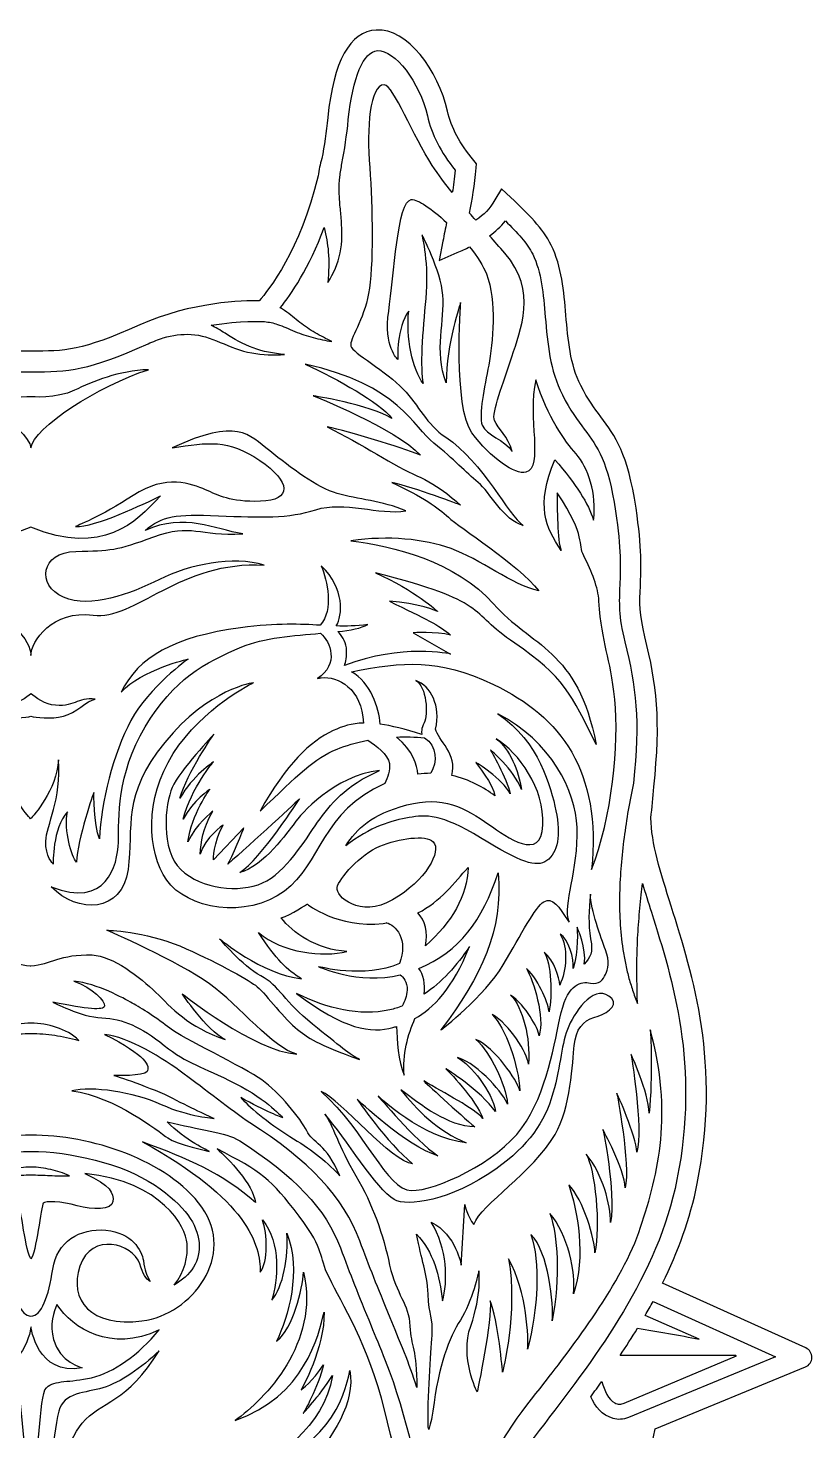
# Model space of a CAD drawing. Extents: x 5 to 105, y 2 to 136.
# Drawn here: x 54.8 to 104.8, y 47 to 136.4 of the extents above; entities that cross this region are included whole.
import ezdxf

# ---------------------------------------------------------------- set-up
doc = ezdxf.new("R2010")
doc.units = 0
doc.layers.get('0').update_dxf_attribs({"linetype": 'CONTINUOUS'})

msp = doc.modelspace()

# ---------------------------------------------------------------- linework, layer by layer
at = {"color": 7}
for points in [[(83.39228, 127.490605), (83.41758, 127.764435), (83.24036, 127.975005)], [(85.59459, 125.604905), (84.99818, 126.164075), (84.57943, 125.461925)], [(81.26296, 122.823955), (81.02322, 121.587005), (82.17523, 122.097125)], [(69.78857, 117.708685), (69.88567, 117.703685)], [(79.36762, 97.871535), (81.75986, 96.514345)], [(68.579263, 85.437345), (66.646293, 83.408365)], [(77.66068, 79.378495), (77.66023, 79.378055)], [(54.96561, 76.653365), (54.96561, 76.650365)], [(55.00661, 76.650365), (55.00661, 76.653365)], [(93.66579, 74.251245), (93.65879, 74.700655), (93.64159, 75.143175), (93.62779, 76.021945)], [(68.95381, 66.638425), (68.95281, 66.636425)], [(82.43732, 57.574495), (82.65417, 61.440425)], [(104.39947, 52.293665), (95.26929, 56.429095)], [(94.66212, 55.259375), (102.4692, 51.723205), (93.08643, 47.861235)], [(97.59439, 52.849935), (94.16231, 54.369835)], [(104.39984, 52.293655), (104.39947, 52.293665)], [(92.83084, 48.778835), (99.98155, 51.792765), (99.94805, 51.807565), (92.56015, 51.819665)], [(94.79468, 47.141125), (104.37846, 51.085725)]]:
    msp.add_lwpolyline(points, dxfattribs=at)
for points in [[(55.007073, 109.647355), (55.007073, 109.647355)], [(56.323133, 93.278835), (56.323133, 93.278835)], [(76.19836, 92.118145), (76.19836, 92.118145)], [(80.0969, 91.176745), (80.0969, 91.176745)], [(68.579263, 85.437345), (68.579263, 85.437345)], [(78.05909, 80.851615), (78.05909, 80.851615)], [(79.67022, 80.014565), (79.67022, 80.014565)], [(56.405693, 74.333075), (56.405693, 74.333075)], [(55.007073, 65.860925), (55.007073, 65.860925)], [(82.757703, 65.367395), (82.757703, 65.367395)], [(55.007073, 63.818185), (55.007073, 63.818185)], [(69.627773, 57.121375), (69.627773, 57.121375)], [(64.137253, 56.298835), (64.137253, 56.298835)], [(63.170853, 52.110765), (63.170853, 52.110765)]]:
    msp.add_lwpolyline(points, close=True, dxfattribs=at)
for points in [[(77.01239, 136.283995), (75.32844, 136.180505), (74.29114, 134.302275), (73.92937, 130.701505)], [(81.55939, 131.110225), (80.97015, 133.707805), (78.9998, 136.407975), (77.01239, 136.283995)], [(77.09258, 134.970425), (78.19194, 135.036225), (79.79364, 132.942485), (80.27506, 130.819295)], [(75.23798, 130.569985), (75.50941, 133.270755), (76.20274, 134.915835), (77.09258, 134.970425)], [(77.53047, 132.788155), (76.58829, 132.799255), (76.40628, 130.018885), (76.59831, 127.523905)], [(80.58762, 127.654165), (79.37445, 129.484385), (78.11312, 132.781275), (77.53047, 132.788155)], [(73.92937, 130.701505), (73.83577, 129.770535), (73.70475, 128.899845), (73.54696, 128.085675)], [(74.82925, 127.783525), (74.9975, 128.650785), (75.13808, 129.576815), (75.23798, 130.569985)], [(80.27506, 130.819295), (80.54365, 129.634985), (81.12661, 128.495695), (82.05488, 127.343545)], [(83.24036, 127.975005), (82.33437, 129.051035), (81.80047, 130.047355), (81.55939, 131.110225)], [(73.54696, 128.085675), (73.43151, 127.731385), (73.35255, 127.360495), (73.31008, 126.985425)], [(73.31008, 126.985425), (72.18051, 122.242365), (70.1602, 119.711185), (69.55257, 119.032965)], [(74.69935, 126.918815), (74.71865, 127.063585), (74.72655, 127.209695), (74.75345, 127.354165)], [(74.75345, 127.354165), (74.78395, 127.495935), (74.80755, 127.639055), (74.82925, 127.783525)], [(76.59831, 127.523905), (76.79018, 125.028915), (76.84776, 121.162985), (76.53121, 119.490395)], [(81.86555, 125.919805), (81.4115, 126.482865), (80.99335, 127.042195), (80.58762, 127.654165)], [(82.05488, 127.343545), (82.00108, 126.819065), (81.93748, 126.359335), (81.86555, 125.919805)], [(82.96681, 124.614865), (83.14283, 125.506495), (83.28625, 126.346685), (83.39228, 127.490605)], [(74.65555, 126.037205), (74.64955, 126.335555), (74.66975, 126.628385), (74.69935, 126.918815)], [(74.70675, 125.119995), (74.68295, 125.433005), (74.66425, 125.739295), (74.65555, 126.037205)], [(77.81173, 118.366835), (78.14075, 120.642575), (78.36702, 125.392665), (79.25118, 125.474915)], [(79.25118, 125.474915), (79.6596, 125.512915), (80.57262, 124.879105), (81.50164, 124.014385)], [(84.57943, 125.461925), (84.23337, 124.881665), (83.90166, 124.515565), (83.36043, 124.165605)], [(88.17048, 122.577665), (87.65304, 123.629165), (86.69784, 124.570745), (85.59459, 125.604905)], [(74.79335, 124.146705), (74.76435, 124.480655), (74.73955, 124.804595), (74.70675, 125.119995)], [(83.36043, 124.165605), (83.22568, 124.318605), (83.09452, 124.468305), (82.96681, 124.614865)], [(70.89769, 118.579465), (71.58922, 119.433415), (72.73255, 121.096585), (73.69657, 123.694015)], [(73.69657, 123.694015), (73.81546, 123.170875), (73.91925, 122.664345), (73.96157, 122.138815)], [(74.71425, 122.084975), (74.85259, 122.767835), (74.84885, 123.480455), (74.79335, 124.146705)], [(81.50164, 124.014385), (81.42674, 123.648585), (81.34715, 123.259145), (81.26296, 122.823955)], [(84.23845, 123.171815), (84.62444, 123.440405), (84.95062, 123.739065), (85.25032, 124.116985)], [(85.25032, 124.116985), (86.01469, 123.377595), (86.64909, 122.687705), (86.98902, 121.997075)], [(81.26639, 119.388135), (81.12253, 120.971445), (79.92984, 123.233425), (79.92984, 123.233425)], [(79.92984, 123.233425), (79.92984, 123.233425), (80.38224, 121.300465), (80.1766, 119.182495)], [(85.21458, 122.061235), (84.86836, 122.458445), (84.54518, 122.824845), (84.23845, 123.171815)], [(89.10728, 118.102005), (88.97702, 119.631025), (88.84243, 121.212245), (88.17048, 122.577665)], [(73.96157, 122.138815), (74.01747, 121.522215), (73.98877, 120.883775), (73.93897, 120.203155)], [(73.93897, 120.203155), (74.30208, 120.763535), (74.58219, 121.400475), (74.71425, 122.084975)], [(82.17523, 122.097125), (82.45967, 122.223045), (82.72094, 122.341495), (82.96307, 122.456945)], [(82.96307, 122.456945), (83.45674, 121.848425), (83.855, 121.243485), (84.04254, 120.745325)], [(85.66698, 115.460435), (86.20163, 117.146635), (87.31205, 119.655385), (85.21458, 122.061235)], [(86.98902, 121.997075), (87.55149, 120.854045), (87.66993, 119.463355), (87.79511, 117.990865)], [(84.04254, 120.745325), (84.70057, 118.997355), (84.4538, 116.324105), (84.1864, 114.925785)], [(69.55257, 119.032965), (68.53995, 119.048165), (65.25966, 118.968765), (61.93691, 117.486595)], [(76.53121, 119.490395), (76.21461, 117.817945), (75.30981, 116.556625), (75.39206, 116.145355)], [(80.1766, 119.182495), (79.97097, 117.064385), (79.78597, 114.699665), (80.0121, 113.753745)], [(81.47203, 113.794875), (80.69062, 115.851215), (81.41043, 117.804825), (81.26639, 119.388135)], [(82.39656, 118.915245), (82.39656, 118.915245), (81.49252, 116.303765), (81.47203, 113.794875)], [(83.11711, 110.607605), (81.92442, 112.211555), (82.39656, 118.915245), (82.39656, 118.915245)], [(71.17646, 118.404345), (71.08626, 118.466145), (70.99295, 118.524285), (70.89769, 118.579465)], [(72.15094, 117.646115), (71.84137, 117.881805), (71.55034, 118.152345), (71.17646, 118.404345)], [(78.38751, 115.296075), (78.38751, 115.296075), (77.48272, 116.091245), (77.81173, 118.366835)], [(79.08667, 118.366835), (78.30525, 117.352425), (78.38751, 115.296075), (78.38751, 115.296075)], [(80.0121, 113.753745), (79.33343, 114.596765), (78.90167, 116.769765), (79.08667, 118.366835)], [(90.05888, 113.619015), (89.37423, 114.968875), (89.23844, 116.561615), (89.10728, 118.102005)], [(54.98691, 115.816395), (52.78579, 115.816545), (51.7811, 115.816695), (48.03705, 117.486595)], [(61.93691, 117.486595), (58.19256, 115.816695), (57.18802, 115.816545), (54.98691, 115.816395)], [(66.48959, 117.463575), (68.38442, 117.778085), (69.76629, 117.709585), (69.78857, 117.708685)], [(66.92374, 117.235655), (66.77972, 117.311055), (66.63929, 117.392685), (66.48959, 117.463575)], [(67.37644, 116.961525), (67.23092, 117.053225), (67.07479, 117.144125), (66.92374, 117.235655)], [(69.88567, 117.703685), (70.17655, 117.669585), (70.45487, 117.616485), (70.72944, 117.524375)], [(70.72944, 117.524375), (71.06953, 117.415205), (71.43818, 117.229305), (71.82581, 117.074075)], [(73.12961, 116.989575), (72.78579, 117.190425), (72.45842, 117.406825), (72.15094, 117.646115)], [(87.79511, 117.990865), (87.93689, 116.324995), (88.08375, 114.602605), (88.8843, 113.024225)], [(47.50032, 116.284205), (51.34695, 114.568535), (52.50658, 114.500035), (54.98631, 114.499895)], [(54.98631, 114.499895), (57.46604, 114.500035), (58.62552, 114.568495), (62.47231, 116.284205)], [(62.47231, 116.284205), (62.79594, 116.428515), (63.12002, 116.558035), (63.44201, 116.674985)], [(63.44201, 116.674985), (64.03484, 116.821695), (64.63125, 116.919055), (65.21855, 116.883305)], [(65.21855, 116.883305), (65.83634, 116.851805), (66.44084, 116.653895), (67.07464, 116.376775)], [(67.07464, 116.376775), (67.70695, 116.106535), (68.38263, 115.831655), (69.08059, 115.703335)], [(69.16807, 116.020545), (68.53053, 116.247865), (67.96298, 116.592275), (67.37644, 116.961525)], [(71.82581, 117.074075), (72.21226, 116.916145), (72.60857, 116.789025), (73.00369, 116.685685)], [(73.00369, 116.685685), (73.39836, 116.578905), (73.79677, 116.501285), (74.19263, 116.426365)], [(74.19263, 116.426365), (73.83071, 116.605525), (73.47179, 116.785885), (73.12961, 116.989575)], [(69.08059, 115.703335), (69.77795, 115.568145), (70.481, 115.559915), (71.16969, 115.603285)], [(71.16969, 115.603285), (70.48085, 115.669185), (69.80173, 115.788735), (69.16807, 116.020545)], [(75.39206, 116.145355), (75.47436, 115.734085), (77.69518, 114.500275), (78.73711, 113.403605)], [(84.55655, 111.388875), (84.35092, 111.903035), (85.13233, 113.774235), (85.66698, 115.460435)], [(47.521973, 114.637475), (50.675133, 113.622905), (54.870083, 110.936045), (55.007073, 109.647355)], [(55.007073, 109.647355), (55.144213, 110.936045), (59.339163, 113.622905), (62.492173, 114.637475)], [(62.492173, 114.637475), (60.627703, 114.582575), (58.927893, 113.869815), (57.776343, 113.321405)], [(80.69056, 109.948945), (79.41563, 110.956475), (78.43516, 113.696875), (72.48581, 114.987065)], [(72.48581, 114.987065), (74.60377, 114.000025), (77.17428, 112.581215), (78.01731, 111.532405)], [(84.1864, 114.925785), (83.91916, 113.527475), (83.52838, 111.759015), (83.77514, 111.100975)], [(87.18882, 113.980015), (86.63353, 111.594655), (87.70568, 108.423545), (86.55128, 108.098865)], [(89.75933, 109.270905), (89.01905, 110.114085), (87.97023, 111.574015), (87.18882, 113.980015)], [(91.33232, 111.628775), (90.9227, 112.180625), (90.49902, 112.751165), (90.05888, 113.619015)], [(55.007073, 112.910135), (55.007073, 112.910135), (53.389363, 112.772995), (52.237813, 113.321405)], [(57.776343, 113.321405), (56.624783, 112.772995), (55.007073, 112.910135), (55.007073, 112.910135)], [(78.01731, 111.532405), (76.57787, 112.416705), (72.99983, 112.971845), (72.99983, 112.971845)], [(72.99983, 112.971845), (72.99983, 112.971845), (78.24358, 110.895015), (79.84739, 109.188165)], [(78.73711, 113.403605), (79.77904, 112.306935), (80.18298, 111.178415), (81.45148, 110.332845)], [(88.8843, 113.024225), (89.37498, 112.056915), (89.85295, 111.412945), (90.27484, 110.844795)], [(70.223893, 109.455325), (68.866703, 110.524625), (68.198353, 111.597365), (64.003403, 109.647205)], [(79.84739, 109.188165), (78.47644, 109.702325), (75.35079, 110.702985), (73.88398, 110.990875)], [(73.88398, 110.990875), (76.06371, 109.935335), (78.25719, 108.441005), (79.61438, 107.878985)], [(83.77514, 111.100975), (84.0219, 110.442945), (85.21458, 110.196185), (85.68761, 109.414775)], [(85.68761, 109.414775), (85.44085, 110.401825), (84.76218, 110.874705), (84.55655, 111.388875)], [(93.57741, 105.810435), (93.05203, 109.312655), (92.25506, 110.385995), (91.33232, 111.628775)], [(64.003403, 109.647205), (66.337323, 110.010465), (67.550643, 110.226425), (69.586343, 108.858915)], [(81.45148, 110.332845), (83.83685, 108.742655), (85.45456, 105.315365), (86.38672, 104.712215)], [(86.55128, 108.098865), (85.89325, 107.913715), (84.30994, 109.003655), (83.11711, 110.607605)], [(90.27484, 110.844795), (91.12609, 109.698325), (91.79848, 108.792785), (92.27496, 105.615845)], [(74.531903, 106.740955), (73.226153, 107.111095), (71.581083, 108.386025), (70.223893, 109.455325)], [(83.50783, 107.453965), (82.74018, 108.084625), (81.9655, 108.941405), (80.69056, 109.948945)], [(90.86976, 105.055325), (91.09603, 106.700395), (90.49962, 108.427725), (89.75933, 109.270905)], [(69.586343, 108.858915), (71.622063, 107.491405), (71.632373, 106.298725), (69.637743, 106.247425)], [(88.79965, 103.122505), (87.82636, 104.623715), (87.16833, 105.898645), (88.40214, 108.900765)], [(88.40214, 108.900765), (89.77997, 107.317305), (90.54074, 106.104135), (90.86976, 105.055325)], [(66.131633, 106.987715), (65.257653, 107.357855), (63.592083, 107.995395), (61.525423, 106.627885)], [(82.38364, 106.014515), (82.38364, 106.014515), (79.44988, 107.124945), (78.01043, 107.453965)], [(78.01043, 107.453965), (79.98452, 106.521805), (80.95781, 105.863765), (81.61584, 105.233105)], [(79.61438, 107.878985), (80.97157, 107.316965), (82.38364, 106.014515), (82.38364, 106.014515)], [(86.38672, 104.712215), (85.12554, 105.013865), (84.27549, 106.823445), (83.50783, 107.453965)], [(55.006723, 104.592175), (50.379873, 102.751785), (48.374973, 104.869745), (46.750533, 106.586755)], [(63.262923, 106.586755), (61.638483, 104.869745), (59.633433, 102.751635), (55.006723, 104.592175)], [(61.525423, 106.627885), (59.458753, 105.260385), (57.844483, 104.643475), (57.844483, 104.643475)], [(57.844483, 104.643475), (59.057803, 104.561175), (62.265703, 106.113725), (63.262923, 106.586755)], [(69.637743, 106.247425), (67.643163, 106.196025), (67.005623, 106.617565), (66.131633, 106.987715)], [(78.911843, 105.640845), (77.390143, 106.288555), (75.837643, 106.370805), (74.531903, 106.740955)], [(90.24702, 102.763875), (89.81421, 103.588655), (90.47225, 103.862785), (88.55289, 106.796565)], [(88.55289, 106.796565), (88.55289, 105.864405), (88.55289, 103.725805), (88.79965, 103.122505)], [(68.517053, 104.170405), (66.666333, 104.468615), (64.836113, 105.525205), (62.286243, 104.395485)], [(66.954223, 105.332285), (69.699413, 105.208895), (71.406253, 105.147285), (73.174713, 105.712745)], [(73.174713, 105.712745), (74.943173, 106.278205), (77.225783, 105.363235), (78.911843, 105.640845)], [(92.27496, 105.615845), (92.63941, 103.186065), (92.58632, 101.970505), (92.53936, 100.898215)], [(93.85498, 100.840055), (93.90208, 101.915935), (93.96071, 103.254875), (93.57741, 105.810435)], [(62.286243, 104.395485), (63.376183, 105.311795), (64.208893, 105.455665), (66.954223, 105.332285)], [(62.841533, 103.985405), (65.247383, 104.869715), (65.679293, 104.026505), (68.517053, 104.170405)], [(81.61584, 105.233105), (82.27387, 104.602445), (86.08492, 102.230835), (87.37361, 100.544635)], [(57.865173, 103.059985), (60.106663, 103.101085), (60.435683, 103.101085), (62.841533, 103.985405)], [(81.79411, 103.231645), (80.01189, 103.862305), (77.81856, 104.067945), (75.40568, 103.738925)], [(75.40568, 103.738925), (78.05156, 103.409915), (82.10937, 102.422865), (84.49473, 99.708485)], [(57.083763, 100.139965), (55.335793, 100.880255), (55.623683, 103.018855), (57.865173, 103.059985)], [(87.37361, 100.544635), (85.72854, 100.887415), (83.57618, 102.600985), (81.79411, 103.231645)], [(58.975603, 98.988415), (61.566593, 98.618275), (64.609993, 102.525335), (69.874243, 102.175825)], [(69.874243, 102.175825), (67.900143, 102.792735), (65.083023, 102.216925), (63.191033, 101.271035)], [(73.51399, 102.135115), (73.88278, 101.200265), (74.31708, 99.338935), (73.45179, 98.352335)], [(74.47068, 98.305075), (74.87416, 98.984045), (75.02865, 100.670695), (73.51399, 102.135115)], [(91.21253, 99.887235), (91.15483, 100.745075), (90.77135, 101.765165), (90.24702, 102.763875)], [(63.191033, 101.271035), (61.299193, 100.325115), (58.831583, 99.399685), (57.083763, 100.139965)], [(85.85192, 97.199745), (82.7674, 99.297215), (84.28909, 99.831865), (76.9685, 101.682575)], [(76.9685, 101.682575), (79.47724, 100.585915), (80.93044, 99.228725), (80.93044, 99.228725)], [(92.53936, 100.898215), (92.49316, 99.840425), (92.45326, 98.927105), (92.86314, 97.287265)], [(94.14077, 97.605835), (93.77721, 99.059935), (93.80981, 99.806645), (93.85498, 100.840055)], [(51.038103, 98.988415), (53.629103, 99.358555), (55.006923, 97.322845), (55.006923, 96.417905)], [(55.006923, 96.417905), (55.006923, 97.322695), (56.384603, 99.358555), (58.975603, 98.988415)], [(80.93044, 99.228725), (80.93044, 99.228725), (79.64175, 99.777125), (77.85968, 99.886755)], [(77.85968, 99.886755), (80.14903, 98.748955), (81.05382, 98.365055), (81.75986, 97.720785)], [(84.49473, 99.708485), (86.88009, 96.994115), (89.88236, 96.829595), (91.03391, 90.742815)], [(92.22694, 93.622185), (91.93906, 96.418815), (91.40441, 97.035725), (91.21253, 99.887235)], [(73.45179, 98.352335), (72.18643, 98.421735), (70.74863, 98.498445), (68.37314, 98.187085)], [(76.47512, 98.392575), (75.73006, 98.298675), (75.0955, 98.286995), (74.47068, 98.305075)], [(74.57043, 97.944065), (75.37621, 98.037065), (76.05398, 98.163465), (76.47512, 98.392575)], [(68.37314, 98.187085), (64.13706, 97.631935), (61.81347, 96.295245), (60.76465, 94.094875)], [(68.45558, 96.973375), (69.82563, 97.558875), (71.78192, 97.690925), (73.47127, 97.836595)], [(73.47127, 97.836595), (74.10627, 97.287885), (74.66829, 95.868935), (73.26743, 94.958155)], [(75.11076, 96.905125), (75.07616, 97.359315), (74.78249, 97.731105), (74.57043, 97.944065)], [(81.75986, 97.720785), (80.80706, 97.967545), (79.36762, 97.871535), (79.36762, 97.871535)], [(94.70728, 88.042545), (95.17852, 92.307785), (94.88943, 94.610745), (94.14077, 97.605835)], [(62.28654, 91.873635), (64.11661, 94.937515), (66.04958, 95.945205), (68.45558, 96.973375)], [(81.75986, 96.514345), (81.75986, 96.514345), (78.61732, 97.195405), (74.98588, 95.779595)], [(74.98588, 95.779595), (75.07028, 95.991055), (75.15308, 96.348635), (75.11076, 96.905125)], [(91.03391, 90.742815), (89.47109, 93.950715), (88.93644, 95.102275), (85.85192, 97.199745)], [(92.86314, 97.287265), (93.58174, 94.413015), (93.84869, 92.308215), (93.4105, 88.291085)], [(60.76465, 94.094875), (62.06008, 95.513825), (65.02122, 96.192345), (65.02122, 96.192345)], [(65.02122, 96.192345), (65.02122, 96.192345), (62.51248, 94.403255), (61.38156, 92.285295)], [(75.44551, 95.387355), (78.7729, 96.033415), (80.90104, 96.262535), (84.49508, 94.568105)], [(73.26743, 94.958155), (73.34973, 94.973955), (73.42955, 94.989555), (73.51031, 95.005255)], [(73.51031, 95.005255), (74.5639, 95.130135), (76.11027, 94.316575), (76.19836, 92.118145)], [(77.26467, 92.049185), (77.21417, 93.104135), (76.63311, 94.715415), (75.44551, 95.387355)], [(80.80338, 91.737225), (81.13195, 93.204035), (80.51594, 94.475525), (79.53921, 94.828625)], [(79.53921, 94.828625), (80.21788, 94.451605), (80.35143, 92.666095), (80.06354, 92.121125)], [(55.007073, 93.991745), (55.007073, 93.991745), (54.283833, 93.368415), (53.691013, 93.278835)], [(56.323133, 93.278835), (55.730313, 93.368235), (55.007073, 93.991745), (55.007073, 93.991745)], [(69.19602, 94.690905), (69.19602, 94.690905), (66.33777, 94.320765), (63.54099, 90.886585)], [(64.07579, 90.166945), (65.9265, 93.107595), (69.19602, 94.690905), (69.19602, 94.690905)], [(84.49508, 94.568105), (88.81341, 92.532395), (91.37704, 89.029725), (90.74638, 82.778435)], [(59.106303, 93.635215), (57.940843, 93.786115), (57.776343, 93.059435), (56.323133, 93.278835)], [(57.077333, 92.552155), (57.872503, 92.757795), (58.585273, 93.552965), (59.106303, 93.635215)], [(90.74638, 82.778435), (92.03507, 86.041215), (92.51484, 90.825555), (92.22694, 93.622185)], [(52.937113, 92.552155), (53.732293, 92.346525), (54.719333, 92.469855), (55.007223, 92.552155)], [(55.007223, 92.552155), (55.295113, 92.469855), (56.282163, 92.346525), (57.077333, 92.552155)], [(61.38156, 92.285295), (60.25049, 90.167175), (59.4794, 87.092975), (59.36634, 84.738425)], [(76.19836, 92.118155), (75.45479, 92.099155), (74.87318, 91.918955), (74.26839, 91.633755)], [(80.06354, 92.121125), (79.88094, 91.775655), (79.89275, 91.521415), (79.92581, 91.381295)], [(89.81452, 85.465545), (89.72342, 87.794975), (88.16944, 90.962805), (84.76966, 92.703885)], [(84.76966, 92.703885), (87.41554, 90.908065), (88.15583, 88.056545), (88.47109, 86.521085)], [(60.57985, 84.532405), (60.62095, 86.054095), (60.45647, 88.809605), (62.28654, 91.873635)], [(66.673663, 91.414365), (66.673663, 91.414365), (64.480173, 89.083885), (64.014173, 88.014585)], [(64.507693, 87.329035), (64.946333, 88.946745), (66.673663, 91.414365), (66.673663, 91.414365)], [(74.26839, 91.633755), (72.81519, 90.948355), (71.29917, 89.538375), (69.60728, 86.494225)], [(79.92581, 91.381295), (78.83542, 91.733335), (77.97639, 91.947645), (77.26467, 92.049185)], [(78.30421, 91.227845), (78.87954, 91.253145), (79.48059, 91.239545), (80.0969, 91.176745)], [(79.6629, 88.860735), (79.6303, 89.407045), (79.3946, 90.352515), (78.30421, 91.227845)], [(81.82826, 88.772045), (82.24237, 90.143745), (80.91823, 91.035075), (80.80338, 91.737225)], [(63.54099, 90.886585), (60.7442, 87.452415), (61.56689, 85.540085), (61.19675, 82.777705)], [(69.60728, 86.494225), (72.04753, 88.837125), (73.09335, 89.879055), (74.51709, 90.454835)], [(74.51709, 90.454835), (75.05488, 90.672285), (75.72503, 90.873875), (76.4858, 91.018795)], [(76.4858, 91.018795), (76.98546, 90.696505), (77.77614, 90.103985), (77.85989, 89.536425)], [(80.0969, 91.176725), (80.89685, 90.640425), (80.92467, 89.648895), (80.49007, 88.915935)], [(86.28448, 87.885045), (85.74983, 89.211435), (84.30007, 90.393795), (84.30007, 90.393795)], [(84.30007, 90.393795), (84.30007, 90.393795), (85.36937, 88.573895), (85.54419, 87.607485)], [(87.64167, 85.602585), (87.74456, 87.957135), (86.09948, 90.229435), (84.67021, 91.103275)], [(84.67021, 91.103275), (85.54419, 90.476045), (86.08901, 89.057245), (86.28448, 87.885045)], [(54.9861, 86.014255), (54.79662, 86.215995), (53.33294, 87.834155), (53.21749, 89.776395)], [(56.7547, 89.776395), (56.6394, 87.834155), (55.17558, 86.215995), (54.9861, 86.014255)], [(55.95281, 84.594405), (55.99391, 85.581445), (56.98098, 87.267655), (56.7547, 89.776395)], [(63.66451, 82.106065), (62.41007, 83.936135), (62.22507, 87.226285), (64.07579, 90.166945)], [(66.646293, 89.645905), (66.646293, 89.645905), (65.275353, 88.727345), (64.507693, 87.329035)], [(64.713333, 85.985605), (65.247983, 88.041945), (66.646293, 89.645905), (66.646293, 89.645905)], [(77.85989, 89.536425), (77.91959, 89.131595), (77.75102, 88.647195), (77.56138, 88.254315)], [(85.54419, 87.607485), (85.06099, 88.584205), (83.36447, 89.612385), (83.36447, 89.612385)], [(83.36447, 89.612385), (83.36447, 89.612385), (84.51602, 88.152295), (84.58063, 87.477675)], [(77.229673, 89.083885), (74.295903, 88.768625), (72.198433, 86.273495), (71.800923, 85.738845)], [(73.281493, 85.793725), (74.076663, 86.917915), (75.036193, 88.151725), (77.229673, 89.083885)], [(80.49007, 88.915935), (80.22252, 88.915785), (79.94645, 88.897835), (79.6629, 88.860735)], [(84.58063, 87.477675), (83.89014, 87.996915), (82.95963, 88.524685), (81.82826, 88.772045)], [(59.01669, 87.699565), (59.01669, 87.699565), (57.95771, 84.728105), (57.91658, 83.247535)], [(59.36634, 84.738425), (59.01669, 85.632895), (59.01669, 87.699565), (59.01669, 87.699565)], [(64.014173, 88.014585), (63.548013, 86.945275), (63.246523, 84.039025), (64.562583, 82.777705)], [(66.413293, 87.904815), (66.413293, 87.904815), (65.330233, 87.178285), (64.713333, 85.985605)], [(65.014973, 84.543315), (65.234373, 86.281565), (66.413293, 87.904815), (66.413293, 87.904815)], [(77.56138, 88.254315), (73.51943, 86.507845), (73.47322, 83.124365), (71.17025, 81.406905)], [(93.4105, 88.291085), (93.28353, 87.720095), (93.18722, 87.143265), (93.0791, 86.566895)], [(94.52392, 86.069655), (94.60052, 86.722595), (94.66719, 87.379285), (94.70728, 88.042545)], [(72.129933, 87.287905), (72.129933, 87.287905), (69.072783, 84.436385), (67.551083, 83.134085)], [(68.318893, 82.592855), (69.648713, 83.422575), (72.129933, 87.287905), (72.129933, 87.287905)], [(75.07747, 84.286625), (75.79726, 85.417695), (76.68141, 86.281205), (78.96389, 86.898115)], [(78.96389, 86.898115), (81.24635, 87.515015), (82.70644, 86.692475), (84.19733, 85.653985)], [(57.33048, 86.455435), (56.36407, 85.416945), (56.42569, 83.134465), (56.42569, 83.134465)], [(57.91658, 83.247535), (57.59788, 83.597035), (57.10436, 85.252435), (57.33048, 86.455435)], [(66.591563, 86.494075), (66.591563, 86.494075), (65.481133, 85.629065), (65.014973, 84.543315)], [(65.796393, 83.764745), (65.837493, 84.573525), (65.947143, 85.313815), (66.591563, 86.494075)], [(79.1079, 86.096215), (78.01796, 85.911215), (76.61965, 85.520435), (75.07747, 84.286625)], [(83.67299, 84.800635), (81.10249, 86.363465), (80.19784, 86.281205), (79.1079, 86.096215)], [(88.47109, 86.521085), (88.78634, 84.985635), (88.59447, 83.834085), (87.89531, 83.354315)], [(93.0791, 86.566895), (92.9823, 85.986035), (92.89963, 85.401875), (92.81872, 84.816085)], [(95.81441, 80.453655), (95.13918, 82.590915), (94.54456, 84.478705), (94.52392, 86.069655)], [(67.263203, 85.615465), (67.263203, 85.615465), (66.097893, 84.820285), (65.796393, 83.764745)], [(66.646293, 83.408365), (66.646293, 83.408365), (66.618993, 84.491425), (67.263203, 85.615465)], [(67.551083, 83.134085), (67.797853, 83.422125), (68.579263, 85.437345), (68.579263, 85.437345)], [(71.800923, 85.738845), (71.403413, 85.204185), (69.813073, 82.955965), (68.318893, 82.592855)], [(69.771943, 81.927795), (71.252513, 82.585825), (72.486323, 84.669535), (73.281493, 85.793725)], [(77.23655, 84.265145), (78.44973, 84.758675), (80.17706, 85.027275), (80.65009, 84.543315)], [(84.19733, 85.653985), (85.36847, 84.838325), (87.53892, 83.248135), (87.64167, 85.602585)], [(89.30723, 79.433645), (88.89596, 80.605695), (89.92414, 82.662035), (89.81452, 85.465545)], [(56.42569, 83.134465), (56.42569, 83.134465), (55.91168, 83.607355), (55.95281, 84.594405)], [(56.30265, 81.674155), (59.79844, 80.296475), (60.53872, 83.010855), (60.57985, 84.532405)], [(74.52218, 81.633025), (74.62507, 82.188165), (76.02338, 83.771625), (77.23655, 84.265145)], [(80.65009, 84.543315), (81.22273, 83.957525), (80.15642, 82.044295), (78.05909, 80.851615)], [(87.89531, 83.354315), (87.19615, 82.874555), (86.24335, 83.237815), (83.67299, 84.800635)], [(92.81872, 84.816085), (92.65512, 83.644785), (92.56015, 82.457345), (92.52979, 81.264665)], [(61.19675, 82.777705), (60.82661, 80.015315), (57.98885, 79.946825), (56.30265, 81.674155)], [(64.562583, 82.777705), (65.878643, 81.516525), (68.291373, 81.269765), (69.771943, 81.927795)], [(79.67022, 80.014565), (81.12043, 80.763975), (82.00623, 81.956805), (82.87079, 82.908105)], [(79.73737, 76.465785), (82.31775, 77.559305), (83.77798, 79.505885), (84.78327, 82.579635)], [(82.87079, 82.908105), (82.80039, 81.130085), (81.85339, 79.398115), (80.16375, 77.929955)], [(84.78327, 82.579635), (85.11229, 78.919335), (83.7551, 76.040455), (81.14361, 72.565295)], [(71.17025, 81.406905), (68.74377, 79.597315), (64.91896, 80.275835), (63.66451, 82.106065)], [(78.05909, 80.851615), (75.96162, 79.658935), (74.41928, 81.077885), (74.52218, 81.633025)], [(93.90967, 81.174635), (93.93477, 81.413465), (93.96277, 81.652305), (93.99137, 81.891285)], [(93.99137, 81.891285), (94.1662, 81.299505), (94.35867, 80.689185), (94.55817, 80.057765)], [(70.96431, 79.700495), (71.6017, 79.906125), (72.60939, 80.584805), (72.60939, 80.584805)], [(72.60939, 80.584805), (72.60939, 80.584805), (74.56299, 79.001485), (77.46237, 79.350995)], [(85.11229, 76.698635), (86.28433, 78.693365), (87.148, 80.400055), (87.70328, 80.729075)], [(87.70328, 80.729075), (88.25842, 81.058085), (88.62871, 80.441185), (89.30723, 79.433645)], [(90.664573, 81.218015), (90.561683, 80.145125), (90.520553, 79.309125), (90.685173, 78.373525)], [(91.631133, 77.664055), (91.343243, 78.424825), (90.685213, 80.213925), (90.664573, 81.218015)], [(92.52979, 81.264665), (92.50329, 80.072125), (92.55689, 78.871225), (92.73797, 77.689015)], [(93.75219, 79.468535), (93.78609, 80.038185), (93.85553, 80.605735), (93.90967, 81.174635)], [(75.14894, 77.561895), (73.24678, 77.654495), (71.65315, 78.785385), (70.96431, 79.700495)], [(80.16375, 77.929955), (80.33094, 78.754595), (80.11485, 79.575485), (79.67022, 80.014565)], [(94.55817, 80.057765), (95.93181, 75.710435), (97.64105, 70.300075), (96.18695, 63.029425)], [(97.47878, 62.770715), (98.99928, 70.373365), (97.23352, 75.962595), (95.81441, 80.453655)], [(66.37858, 75.505545), (64.44562, 76.903865), (59.8394, 78.919085), (59.8394, 78.919085)], [(59.8394, 78.919085), (59.8394, 78.919085), (62.30702, 78.836785), (64.48674, 77.911405)], [(72.25973, 75.824245), (71.3343, 76.358895), (70.65579, 77.037565), (69.50423, 78.764895)], [(69.50423, 78.764895), (71.08769, 77.448835), (73.58612, 77.181585), (75.14894, 77.561895)], [(77.46237, 79.350995), (77.52967, 79.358995), (77.59517, 79.368795), (77.66068, 79.378495)], [(77.66023, 79.378055), (78.24199, 79.314655), (79.08397, 78.293055), (78.49877, 76.790645)], [(89.822863, 79.103495), (89.822863, 79.103495), (89.924253, 77.499545), (89.574753, 76.471375)], [(90.273903, 76.748945), (90.458903, 77.715345), (89.822863, 79.103495), (89.822863, 79.103495)], [(93.69149, 78.613245), (93.71209, 78.899335), (93.72769, 79.183335), (93.75219, 79.468535)], [(64.48674, 77.911405), (66.66647, 76.985965), (68.77426, 75.803605), (69.31924, 75.402655)], [(69.65842, 76.009245), (68.48623, 76.626145), (67.0263, 78.374115), (67.0263, 78.374115)], [(67.0263, 78.374115), (67.0263, 78.374115), (69.69955, 76.112135), (72.25973, 75.824245)], [(79.48672, 73.286895), (80.62571, 73.931165), (81.9002, 75.183965), (82.95993, 77.870675)], [(82.95993, 77.870675), (82.15429, 76.662145), (81.17337, 75.588955), (80.08134, 74.836255)], [(88.741893, 78.671585), (89.256053, 77.797605), (89.163483, 76.358165), (88.711093, 75.412245)], [(89.574753, 76.471375), (89.615853, 77.108915), (89.297183, 78.332405), (88.741893, 78.671585)], [(90.685173, 78.373525), (90.849683, 77.437925), (90.664573, 77.232295), (90.273903, 76.748945)], [(93.65219, 77.754815), (93.67479, 78.042705), (93.67009, 78.327155), (93.69149, 78.613245)], [(51.05825, 77.335625), (53.13329, 77.417025), (53.67991, 76.727985), (54.96561, 76.653365)], [(55.00661, 76.653365), (56.29217, 76.727865), (56.83893, 77.416985), (58.91397, 77.335625)], [(58.91397, 77.335625), (60.19205, 77.285525), (61.97785, 75.916815), (62.96505, 74.950265)], [(88.711093, 75.412245), (88.700793, 75.926405), (88.351273, 76.975065), (87.713733, 77.520035)], [(87.713733, 77.520035), (88.176443, 76.831195), (88.244643, 74.724295), (88.032423, 73.715715)], [(91.631133, 76.101225), (91.775003, 76.430245), (91.919023, 76.903285), (91.631133, 77.664055)], [(92.73797, 77.689015), (92.78377, 77.393795), (92.84565, 77.100375), (92.89874, 76.807695)], [(93.62779, 76.021945), (93.62579, 76.604755), (93.63279, 77.181275), (93.65219, 77.754815)], [(54.96561, 76.650365), (54.97261, 76.650665), (54.97911, 76.651365), (54.98611, 76.652365)], [(54.98611, 76.652365), (54.99311, 76.652065), (54.99941, 76.651365), (55.00661, 76.650365)], [(72.94857, 72.935045), (71.19044, 74.333355), (70.83046, 75.392335), (69.65842, 76.009245)], [(78.49877, 76.790645), (76.26132, 75.806295), (73.32935, 76.595635), (73.32935, 76.595635)], [(73.32935, 76.595635), (73.32935, 76.595635), (75.88176, 75.425985), (78.55247, 76.065315)], [(78.55247, 76.065315), (78.7243, 75.932515), (79.00307, 75.632965), (78.98407, 75.094575)], [(80.08134, 74.836255), (80.15794, 75.482625), (80.01804, 76.118375), (79.73737, 76.465785)], [(81.14361, 72.565295), (81.14361, 72.565295), (83.94024, 74.703895), (85.11229, 76.698635)], [(88.032423, 73.715715), (88.022123, 74.085855), (87.466963, 75.648685), (86.603303, 76.471215)], [(86.603303, 76.471215), (87.024893, 75.720615), (87.785663, 73.335255), (87.395033, 72.194015)], [(90.664573, 75.546095), (91.240353, 75.422715), (91.487113, 75.772365), (91.631133, 76.101225)], [(92.89874, 76.807695), (92.95944, 76.515775), (93.03154, 76.226085), (93.09719, 75.937005)], [(61.464303, 74.271155), (60.888523, 74.579685), (59.284573, 75.504965), (57.742243, 75.669475)], [(57.742243, 75.669475), (58.934923, 75.237565), (59.757463, 74.394535), (59.695843, 74.086155)], [(71.95136, 71.022715), (70.47079, 71.351725), (68.31155, 74.107235), (66.37858, 75.505545)], [(69.31924, 75.402655), (69.8642, 75.001705), (70.99512, 73.438885), (71.84847, 72.719085)], [(88.813863, 73.674895), (89.266263, 75.546095), (90.088803, 75.669475), (90.664573, 75.546095)], [(92.0335, 74.553045), (91.03958, 75.615465), (89.75776, 73.881255), (89.28488, 72.791465)], [(93.09719, 75.937005), (93.17829, 75.650165), (93.27082, 75.366755), (93.35651, 75.083955)], [(56.405693, 74.333075), (56.405693, 74.333075), (58.174143, 73.387145), (59.531333, 73.325385)], [(59.695843, 74.086155), (59.634043, 73.777775), (58.626543, 73.880675), (56.405693, 74.333075)], [(63.849663, 72.667205), (63.109383, 73.263615), (62.040083, 73.962775), (61.464303, 74.271155)], [(62.96505, 74.950265), (63.95209, 73.983855), (65.02139, 72.750045), (67.38627, 71.947995)], [(67.38627, 71.947995), (66.15246, 72.564895), (64.65125, 74.868005), (64.65125, 74.868005)], [(64.65125, 74.868005), (64.65125, 74.868005), (69.23698, 71.187225), (71.95136, 71.022715)], [(77.88756, 73.840125), (75.91346, 73.401495), (73.93264, 73.922425), (71.93791, 74.882055)], [(71.93791, 74.882055), (74.95393, 72.571915), (76.70863, 72.332185), (78.07958, 72.716085)], [(78.98407, 75.094575), (78.97117, 74.732055), (78.82555, 74.367595), (78.67405, 74.081355)], [(87.395033, 72.194015), (87.333433, 72.708185), (86.551853, 74.075535), (85.585443, 74.785015)], [(85.585443, 74.785015), (86.366863, 73.952155), (86.850063, 72.101445), (86.716513, 70.384435)], [(90.89571, 73.346605), (91.5675, 73.538475), (92.50175, 74.052495), (92.0335, 74.553045)], [(93.35651, 75.083955), (93.45311, 74.803245), (93.55737, 74.525675), (93.66579, 74.251245)], [(59.531333, 73.325385), (60.888523, 73.263785), (61.998953, 72.770245), (63.500013, 71.577415)], [(78.67405, 74.081355), (78.41563, 73.981455), (78.15361, 73.899355), (77.88756, 73.840125)], [(86.716513, 70.384435), (86.644613, 71.093915), (85.544313, 72.893175), (84.403083, 73.540895)], [(84.403083, 73.540895), (85.246263, 72.738845), (86.109933, 70.281545), (86.171543, 68.687915)], [(86.305123, 66.313165), (87.909073, 68.513535), (88.361473, 71.803695), (88.813863, 73.674895)], [(89.63453, 71.564385), (89.73053, 72.606315), (90.22407, 73.154575), (90.89571, 73.346605)], [(55.007073, 72.989345), (54.449693, 72.988895), (53.897993, 72.898145), (53.374413, 72.723135)], [(56.639443, 72.722385), (56.115853, 72.897215), (55.564453, 72.987995), (55.007073, 72.989345)], [(58.050473, 71.892825), (57.664623, 72.284045), (57.159283, 72.544865), (56.639443, 72.722385)], [(69.730813, 69.377045), (68.640873, 70.158465), (64.589953, 72.070935), (63.849663, 72.667205)], [(71.84847, 72.719085), (72.70181, 71.999285), (73.22629, 71.680595), (75.95084, 70.673065)], [(75.95084, 70.673065), (75.35457, 70.950625), (74.70671, 71.536725), (72.94857, 72.935045)], [(78.07958, 72.716085), (78.15678, 72.737785), (78.23616, 72.761285), (78.31707, 72.786485)], [(78.31707, 72.786485), (78.33017, 71.935535), (78.41447, 70.549785), (78.7922, 69.686415)], [(78.7922, 69.686415), (78.6893, 70.944445), (79.03507, 72.286985), (79.48672, 73.286895)], [(89.28488, 72.791465), (88.81199, 71.701525), (88.81199, 70.392345), (88.27734, 68.521145)], [(93.87084, 59.980355), (95.02239, 63.476145), (95.92718, 67.218695), (94.48774, 72.567435)], [(94.48774, 72.567435), (94.48774, 72.567435), (94.67274, 69.583565), (94.40554, 67.259815)], [(53.495253, 72.220195), (54.000593, 72.291495), (54.506373, 72.330115), (55.007073, 72.331605)], [(55.007073, 72.331605), (55.507783, 72.331165), (56.013863, 72.292305), (56.519203, 72.221095)], [(56.519203, 72.221095), (57.026333, 72.149795), (57.528083, 72.047005), (58.050473, 71.892825)], [(64.77356, 69.748165), (63.43686, 70.735205), (61.21616, 72.133525), (59.69431, 72.277545)], [(59.69431, 72.277545), (62.42933, 70.920355), (62.59384, 70.241685), (62.40869, 69.912675)], [(63.500013, 71.577415), (65.001223, 70.384735), (65.885373, 70.240715), (68.023973, 69.150925)], [(86.171543, 68.687915), (86.007033, 69.376755), (84.567593, 71.412605), (83.374913, 71.957425)], [(83.374913, 71.957425), (84.290023, 71.083445), (85.266753, 69.160795), (85.390133, 67.824245)], [(88.42136, 65.902625), (89.39943, 67.565355), (89.53867, 70.522605), (89.63453, 71.564385)], [(85.390133, 67.824245), (85.204983, 68.369215), (83.601033, 70.374115), (82.202723, 70.795705)], [(82.202723, 70.795705), (83.035573, 70.312505), (84.413253, 68.687915), (84.618893, 67.351355)], [(94.40554, 67.259815), (94.38494, 68.575885), (93.25398, 71.023005), (93.25398, 71.023005)], [(93.25398, 71.023005), (93.25398, 71.023005), (94.05588, 66.272925), (93.62413, 64.771715)], [(62.40869, 69.912675), (62.22369, 69.583655), (60.29072, 69.665915), (60.29072, 69.665915)], [(68.95281, 66.636425), (67.78465, 67.434285), (66.01604, 68.830655), (64.77356, 69.748165)], [(84.618893, 67.351355), (83.652333, 68.708545), (81.462433, 70.086375), (81.462433, 70.086375)], [(81.462433, 70.086375), (81.462433, 70.086375), (83.446843, 68.071155), (83.806663, 66.909285)], [(63.33412, 67.794565), (61.52453, 68.617095), (58.87177, 68.987235), (57.61748, 68.678865)], [(60.29072, 69.665915), (60.29072, 69.665915), (62.77883, 68.863855), (64.03328, 68.205825)], [(68.023973, 69.150925), (70.162573, 68.060985), (71.067373, 66.950565), (71.067373, 66.950565)], [(72.589063, 66.128025), (72.218923, 66.888945), (70.820603, 68.595635), (69.730813, 69.377045)], [(83.806663, 66.909285), (83.302823, 67.556995), (81.339053, 68.533725), (80.043633, 69.315135)], [(80.043633, 69.315135), (80.043633, 69.315135), (82.377543, 67.145725), (83.292653, 66.384805)], [(57.61748, 68.678865), (60.39362, 68.308725), (63.10785, 66.108355), (63.72475, 65.676595)], [(64.03328, 68.205825), (65.28772, 67.547795), (66.68335, 66.910405), (66.68335, 66.910405)], [(71.067373, 66.950565), (71.067373, 66.950565), (69.895173, 67.402955), (68.394113, 68.246135)], [(68.394113, 68.246135), (68.743623, 67.814375), (70.142083, 66.601055), (71.499273, 65.778515)], [(79.334033, 64.030695), (78.038603, 64.112995), (74.727813, 68.122755), (73.514643, 68.636915)], [(73.514643, 68.636915), (76.311273, 66.128175), (77.688953, 62.344495), (79.251773, 62.323855)], [(80.937983, 64.544855), (78.984373, 65.099995), (75.797113, 68.143395), (75.797113, 68.143395)], [(75.797113, 68.143395), (75.797113, 68.143395), (77.688953, 65.367395), (79.334033, 64.030695)], [(82.757733, 65.367395), (79.971423, 65.644965), (77.143983, 68.338855), (77.143983, 68.338855)], [(77.143983, 68.338855), (77.143983, 68.338855), (79.488223, 65.521735), (80.937983, 64.544855)], [(83.292653, 66.384805), (81.626943, 66.405405), (79.837993, 67.783115), (78.583693, 68.749675)], [(78.583693, 68.749675), (79.539493, 67.505995), (80.978933, 66.087045), (82.757703, 65.367395)], [(88.27734, 68.521145), (87.74269, 66.649795), (86.7694, 65.217225), (84.6308, 63.695535)], [(93.62413, 64.771715), (93.60353, 65.799885), (92.34919, 68.534905), (92.34919, 68.534905)], [(92.34919, 68.534905), (92.34919, 68.534905), (93.23335, 63.969805), (92.88384, 62.489245)], [(66.68335, 66.910405), (66.68335, 66.910405), (65.1437, 66.972005), (63.33412, 67.794565)], [(78.16011, 61.748805), (77.03174, 62.388295), (75.05496, 65.696995), (73.7389, 67.198195)], [(73.7389, 67.198195), (74.21178, 66.601935), (74.62305, 65.100725), (75.71299, 63.270505)], [(66.37736, 64.819805), (66.37736, 64.819805), (64.81454, 65.553215), (63.68363, 66.704775)], [(63.68363, 66.704775), (65.73593, 66.190605), (67.44906, 66.046595), (68.27159, 65.511945)], [(75.96753, 59.123265), (74.96956, 61.851095), (72.67528, 64.309295), (68.95381, 66.638425)], [(79.251773, 62.323855), (80.814603, 62.303255), (84.701173, 64.112955), (86.305123, 66.313165)], [(92.88384, 62.489245), (92.86324, 63.681925), (91.46489, 66.211155), (91.46489, 66.211155)], [(91.46489, 66.211155), (91.46489, 66.211155), (92.28743, 62.324435), (91.95841, 60.288875)], [(55.007073, 65.860925), (51.223393, 65.860925), (46.288163, 64.298095), (44.108433, 61.254705)], [(65.905713, 61.254705), (63.725983, 64.298095), (58.790753, 65.860925), (55.007073, 65.860925)], [(69.318803, 61.556205), (67.207563, 63.420675), (65.041593, 64.352835), (62.107833, 65.422135)], [(62.107833, 65.422135), (68.859973, 61.755105), (69.627773, 58.848705), (69.627773, 57.121375)], [(63.72475, 65.676595), (64.34166, 65.244685), (66.37736, 64.819805), (66.37736, 64.819805)], [(68.27159, 65.511945), (68.28549, 65.502945), (68.29929, 65.495145), (68.31299, 65.486545)], [(68.31299, 65.486545), (71.74253, 63.329855), (73.84329, 61.100175), (74.73193, 58.671445)], [(71.499273, 65.778515), (72.856463, 64.955975), (73.658363, 64.359565), (74.686543, 63.269775)], [(74.686543, 63.269775), (73.843513, 65.305485), (72.959203, 65.367245), (72.589063, 66.128025)], [(83.23937, 60.165495), (83.73289, 61.461065), (86.98192, 63.455645), (88.42136, 65.902625)], [(47.138223, 62.680385), (49.167203, 64.051335), (52.539603, 64.818985), (55.007223, 64.818985)], [(55.007223, 64.818985), (57.474843, 64.818985), (60.847253, 64.051335), (62.876223, 62.680385)], [(72.094943, 60.699415), (70.326483, 63.064145), (69.647963, 63.557665), (66.871823, 64.976615)], [(66.871823, 64.976615), (67.570973, 64.380355), (69.174933, 62.714635), (69.318803, 61.556205)], [(91.95841, 60.288875), (91.93791, 61.419945), (91.48553, 63.332265), (90.39559, 64.648335)], [(90.39559, 64.648335), (90.97137, 63.722905), (91.32102, 60.042115), (90.95072, 58.355915)], [(55.007073, 63.818185), (54.574573, 63.815185), (54.157763, 63.755185), (53.748443, 63.665195)], [(56.265563, 63.664445), (55.856383, 63.754445), (55.439583, 63.814885), (55.007073, 63.818185)], [(57.460933, 63.269775), (57.075833, 63.451035), (56.673683, 63.569775), (56.265563, 63.664445)], [(84.6308, 63.695535), (81.73532, 61.635295), (78.98266, 61.282805), (78.16011, 61.748805)], [(53.799593, 63.280375), (54.208163, 63.297575), (54.613903, 63.321675), (55.007073, 63.324675)], [(55.007073, 63.324675), (55.400253, 63.322675), (55.805983, 63.298175), (56.214563, 63.281175)], [(56.214563, 63.281175), (56.624183, 63.265575), (57.036653, 63.249175), (57.460933, 63.269775)], [(64.959793, 58.941275), (64.877493, 60.020895), (63.396973, 62.879145), (58.441253, 63.413795)], [(58.441253, 63.413795), (60.106813, 62.652865), (60.291963, 62.159345), (60.230193, 61.624695)], [(62.876223, 62.680385), (64.905203, 61.309445), (65.587163, 60.185405), (65.720863, 59.023535)], [(75.71299, 63.270505), (76.80293, 61.440425), (77.46096, 59.486825), (77.87223, 57.574355)], [(96.18695, 63.029425), (94.96241, 56.907495), (91.13252, 51.902425), (87.75338, 47.486585)], [(90.95072, 58.355915), (90.97132, 59.178445), (90.23093, 61.728325), (89.28501, 62.694875)], [(89.28501, 62.694875), (89.8403, 61.111415), (90.39544, 58.026895), (89.59354, 55.744425)], [(95.26929, 56.429095), (96.24348, 58.403035), (97.02594, 60.506645), (97.47878, 62.770715)], [(55.007073, 57.964555), (54.698553, 58.273075), (54.328403, 61.378085), (54.225663, 61.521955)], [(55.788493, 61.521955), (55.685743, 61.377935), (55.315453, 58.272925), (55.007073, 57.964555)], [(57.947573, 61.357445), (56.960533, 61.645335), (55.891233, 61.665975), (55.788493, 61.521955)], [(60.230193, 61.624695), (60.168593, 61.090045), (58.934773, 61.069405), (57.947573, 61.357445)], [(62.080903, 54.016365), (65.329933, 54.427635), (68.085443, 58.211315), (65.905713, 61.254705)], [(82.65417, 61.440425), (82.65417, 61.440425), (82.8281, 60.638535), (83.23937, 60.165495)], [(89.59354, 55.744425), (89.75804, 57.081125), (89.2234, 59.548745), (88.09233, 60.864655)], [(88.09233, 60.864655), (88.58585, 59.486975), (88.75036, 56.813725), (88.23635, 54.017095)], [(56.395073, 57.316835), (56.641833, 59.044165), (58.122403, 59.948955), (59.788123, 59.794775)], [(69.627773, 57.121375), (70.141933, 57.820535), (70.080173, 59.537545), (69.761473, 60.452655)], [(69.761473, 60.452655), (70.984963, 58.972085), (70.738203, 56.576405), (70.357893, 55.332425)], [(74.027903, 56.751235), (73.246493, 58.314055), (73.863403, 58.334695), (72.094943, 60.699415)], [(81.24479, 55.292025), (81.59429, 56.525835), (81.55331, 58.643795), (80.52499, 60.309515)], [(80.52499, 60.309515), (82.1083, 59.507615), (82.43732, 57.574495), (82.43732, 57.574495)], [(87.7018, 50.027635), (89.47025, 52.289615), (92.71928, 56.484565), (93.87084, 59.980355)], [(61.937043, 57.656175), (61.505133, 58.951595), (58.873003, 59.691875), (58.132723, 57.512155)], [(59.788123, 59.794775), (61.453833, 59.640585), (62.060423, 58.530155), (62.173483, 57.861805)], [(65.720863, 59.023535), (65.854263, 57.861655), (65.165433, 56.895245), (64.137253, 56.298835)], [(70.357893, 55.332425), (71.067373, 56.175605), (71.458003, 58.129055), (71.314133, 59.609625)], [(71.314133, 59.609625), (72.280683, 57.224265), (71.396333, 54.263125), (70.666413, 52.710615)], [(77.90468, 54.209115), (77.08274, 56.218055), (76.58667, 57.430625), (75.96753, 59.123265)], [(80.31935, 55.723785), (80.25755, 57.163225), (79.90808, 57.841895), (79.57907, 59.548595)], [(79.57907, 59.548595), (80.64837, 58.458805), (81.05964, 56.895975), (81.24479, 55.292025)], [(86.87916, 59.528105), (87.4823, 57.773405), (87.34531, 54.784745), (86.65977, 52.207505)], [(88.23635, 54.017095), (88.33924, 55.045265), (88.01007, 58.417675), (86.87916, 59.528105)], [(64.137253, 56.298835), (64.826093, 57.142015), (65.020963, 58.139225), (64.959793, 58.941275)], [(74.73193, 58.671445), (75.35976, 56.955475), (75.85941, 55.734235), (76.68704, 53.710935)], [(53.619073, 57.316835), (53.865843, 55.589505), (54.338873, 54.314575), (55.007073, 54.314575)], [(55.007073, 54.314575), (55.675423, 54.314575), (56.148313, 55.589505), (56.395073, 57.316835)], [(58.132723, 57.512155), (57.392433, 55.332425), (58.831883, 53.605095), (62.080903, 54.016365)], [(62.612863, 56.519125), (62.337993, 56.669125), (62.145963, 57.029245), (61.937043, 57.656175)], [(62.173483, 57.861805), (62.286543, 57.193455), (62.307183, 57.028945), (62.612863, 56.519125)], [(77.87223, 57.574355), (78.2835, 55.662025), (79.10604, 55.127375), (79.16765, 53.685685)], [(85.45333, 57.965275), (86.05647, 54.592865), (85.06943, 50.754305), (85.06943, 50.754305)], [(86.65977, 52.207505), (86.74207, 52.838175), (86.63237, 55.881565), (85.45333, 57.965275)], [(72.390313, 57.114645), (73.404723, 52.598905), (69.963813, 49.040005), (68.017093, 47.669205)], [(70.666413, 52.710615), (71.735713, 53.563965), (72.301173, 56.041905), (72.390313, 57.114645)], [(77.544333, 48.340845), (76.516163, 52.453535), (74.809323, 55.188555), (74.027903, 56.751235)], [(83.56134, 57.197475), (83.56134, 57.197475), (83.1227, 55.223385), (82.38242, 54.071835)], [(83.04045, 53.687925), (83.75336, 55.689385), (83.56134, 57.197475), (83.56134, 57.197475)], [(80.573, 53.084785), (80.6552, 54.318595), (80.38112, 54.284345), (80.31935, 55.723785)], [(56.667103, 55.068915), (56.458033, 54.622645), (56.184803, 53.787695), (56.446373, 52.823685)], [(63.170693, 53.440585), (60.086173, 51.980505), (57.659693, 53.522885), (56.667103, 55.068915)], [(68.017093, 47.669205), (72.445043, 49.190905), (73.349833, 53.111725), (73.692613, 54.578535)], [(73.692613, 54.578535), (73.747513, 52.316555), (72.239413, 49.629545), (72.239413, 49.629545)], [(84.27425, 55.305635), (84.43876, 54.126715), (83.45171, 49.492985), (83.45171, 49.492985)], [(85.06943, 50.754305), (85.06943, 50.754305), (84.7953, 54.099345), (84.27425, 55.305635)], [(94.16231, 54.369835), (94.33265, 54.663405), (94.49925, 54.959965), (94.66212, 55.259375)], [(55.006923, 53.646225), (55.006923, 53.646225), (54.636783, 50.479445), (51.737403, 51.034585)], [(58.276443, 51.034585), (55.377063, 50.479295), (55.006923, 53.646225), (55.006923, 53.646225)], [(76.68704, 53.710935), (76.9501, 53.067565), (77.24696, 52.342375), (77.59168, 51.493665)], [(78.81052, 51.988865), (78.46535, 52.838625), (78.16819, 53.564695), (77.90468, 54.209115)], [(79.16765, 53.685685), (79.22375, 52.374115), (79.61452, 52.224405), (79.60195, 49.771595)], [(82.38242, 54.071835), (81.64213, 52.920275), (81.01147, 51.275195), (80.62772, 48.259175)], [(83.45171, 49.492985), (83.45171, 49.492985), (82.32753, 51.686465), (83.04045, 53.687925)], [(56.446373, 52.823685), (56.837003, 51.384245), (58.276443, 51.034585), (58.276443, 51.034585)], [(58.872853, 50.397195), (60.291813, 50.726215), (61.854633, 51.836635), (63.170693, 53.440585)], [(80.32594, 47.252685), (80.27554, 49.014265), (80.50316, 52.037015), (80.573, 53.084785)], [(92.56015, 51.819665), (92.94017, 52.384375), (93.3124, 52.959255), (93.67193, 53.546245)], [(93.67193, 53.546245), (94.92383, 53.359605), (96.40545, 53.092655), (97.59439, 52.849935)], [(58.276743, 47.504405), (59.428293, 48.895985), (61.196753, 48.793245), (63.170853, 52.110765)], [(63.170853, 52.110765), (62.074173, 51.027705), (60.689473, 50.081785), (59.592803, 49.752775)], [(79.60195, 49.771595), (79.36013, 50.531925), (79.09572, 51.286865), (78.81052, 51.988865)], [(104.78584, 51.682885), (104.79084, 51.945205), (104.63883, 52.185385), (104.39984, 52.293655)], [(72.239413, 49.629545), (72.239413, 49.629545), (72.993453, 50.164185), (73.651483, 51.219735)], [(73.651483, 51.219735), (73.349833, 49.807655), (72.362793, 48.135215), (72.362793, 48.135215)], [(77.59168, 51.493665), (78.97549, 48.087465), (79.90331, 43.196795), (79.91243, 43.147745)], [(104.37846, 51.085725), (104.62118, 51.185625), (104.78135, 51.420425), (104.78584, 51.682885)], [(55.993973, 49.759655), (56.528623, 50.273815), (57.453903, 50.068175), (58.872853, 50.397195)], [(68.373473, 44.036275), (74.007863, 45.736235), (74.967543, 49.067525), (75.337693, 50.863345)], [(74.227263, 50.534335), (73.651483, 47.189295), (70.731473, 45.324975), (68.373473, 44.036275)], [(72.362793, 48.135215), (72.362793, 48.135215), (73.322473, 49.136015), (74.227263, 50.534335)], [(75.337693, 50.863345), (75.707833, 48.834365), (74.254633, 46.558785), (72.637073, 44.858815)], [(90.69149, 49.185995), (90.93018, 49.508275), (91.16841, 49.833555), (91.40531, 50.162565)], [(91.40531, 50.162565), (91.55845, 49.566155), (91.81747, 49.009515), (92.22904, 48.786535)], [(54.019883, 49.759655), (54.554533, 49.245495), (54.390023, 44.701035), (55.006923, 44.701035)], [(55.006923, 44.701035), (55.623823, 44.701035), (55.459323, 49.245495), (55.993973, 49.759655)], [(59.592803, 49.752775), (58.496133, 49.423755), (57.084063, 49.478645), (56.782413, 48.258445)], [(83.188, 42.113915), (84.27046, 45.911945), (86.4475, 48.423385), (87.7018, 50.027635)], [(92.11284, 47.798735), (91.41069, 48.013495), (90.96891, 48.559515), (90.69149, 49.185995)], [(80.032593, 38.82003), (79.744703, 39.53983), (78.572513, 44.228155), (77.544333, 48.340845)], [(92.22904, 48.786535), (92.31604, 48.739435), (92.41553, 48.715535), (92.52486, 48.715535)], [(92.52486, 48.715535), (92.62685, 48.715535), (92.73274, 48.737435), (92.83084, 48.778835)], [(56.782413, 48.258445), (56.353643, 46.523485), (56.192873, 43.240955), (55.932503, 42.706305)], [(55.932503, 42.706305), (56.508283, 43.391705), (57.281473, 46.301855), (58.276743, 47.504405)], [(80.62772, 48.259175), (80.58972, 47.960815), (80.4976, 47.562855), (80.36794, 47.091465)], [(87.75338, 47.486585), (85.9284, 45.101675), (84.24832, 42.904595), (83.153, 40.776914)], [(93.08643, 47.861235), (92.7625, 47.727675), (92.41673, 47.705695), (92.11284, 47.798735)], [(80.36794, 47.091465), (80.35434, 47.144565), (80.33984, 47.198995), (80.32594, 47.252685)], [(94.63332, 46.310805), (94.69332, 46.589725), (94.74593, 46.866255), (94.79468, 47.141125)]]:
    msp.add_open_spline(points, degree=3, dxfattribs=at)

doc.saveas('drawing.dxf')
